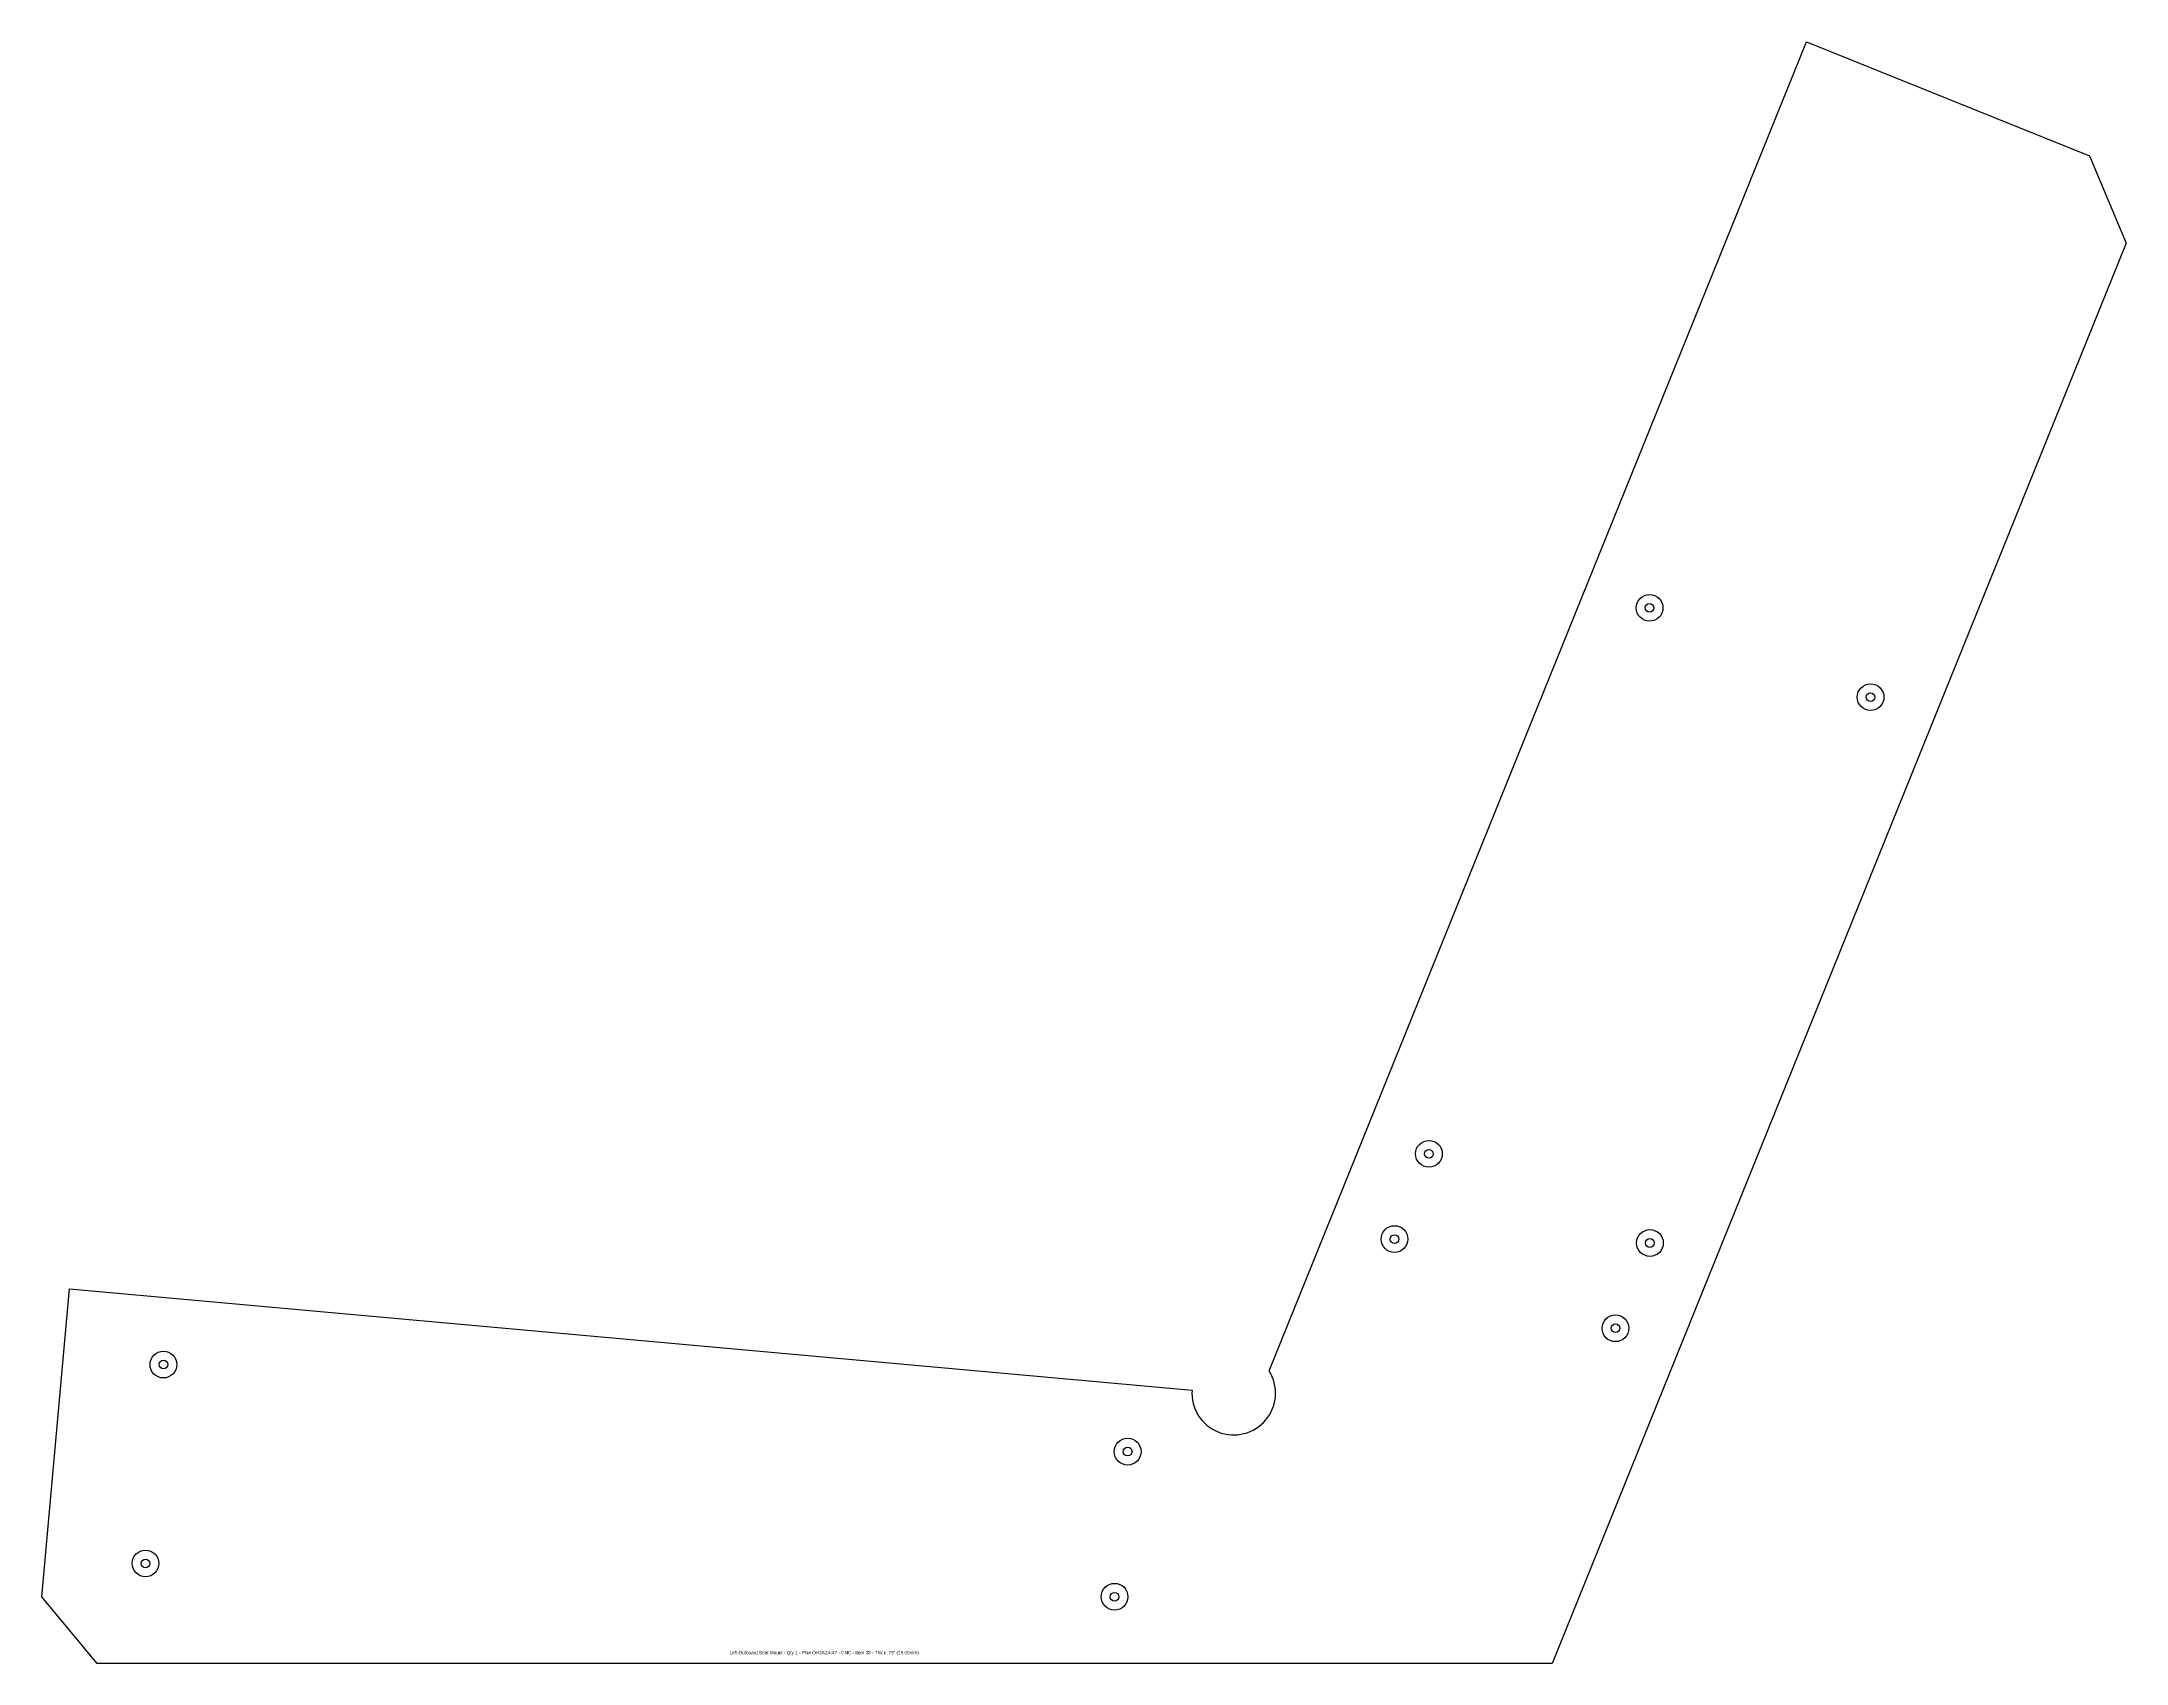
# Model space of a CAD drawing. Extents: x 3.2 to 34.4, y 5.2 to 29.4.
import ezdxf

# ---------------------------------------------------------------- set-up
doc = ezdxf.new("R2010")
doc.units = 0
doc.header["$MEASUREMENT"] = 0
doc.layers.get('0').update_dxf_attribs({"linetype": 'CONTINUOUS'})
doc.layers.add('Info', color=4, linetype='CONTINUOUS')
doc.styles.add('Annotative', font='txt')

msp = doc.modelspace()

# ---------------------------------------------------------------- linework, layer by layer
at = {"color": 7, "linetype": 'Continuous'}
msp.add_lwpolyline([(3.658, 10.768), (20.436, 9.253, 1.380793), (21.587, 9.544), (29.618, 29.42), (33.848, 27.711), (34.4, 26.409), (25.819, 5.169), (4.074, 5.169), (3.243, 6.165)], format="xyb", close=True, dxfattribs=at)
for centre in [(27.275, 20.953), (30.578, 19.618), (23.977, 12.789), (23.462, 11.514), (27.28, 11.455), (26.765, 10.18), (5.062, 9.637), (19.474, 8.335), (4.794, 6.663), (19.278, 6.165)]:
    msp.add_circle(centre, 0.2, dxfattribs=at)
for centre in [(27.275, 20.953), (30.578, 19.618), (23.977, 12.789), (23.462, 11.514), (27.28, 11.455), (26.765, 10.18), (5.062, 9.637), (19.474, 8.335), (4.794, 6.663), (19.278, 6.165)]:
    msp.add_circle(centre, 0.065)

# ---------------------------------------------------------------- texts
at = {"layer": 'Info', "insert": (14.938, 5.354), "char_height": 0.05, "attachment_point": 2, "style": 'Annotative'}
msp.add_mtext_dynamic_manual_height_columns('Left Outboard Seat Mount - Qty 1 - PN# OH3A2A-47 - CNC - Item 38 - Thick .75" (19.05mm)', width=5.31726, gutter_width=0.625, heights=[0.083], dxfattribs=at)

doc.saveas('drawing.dxf')
